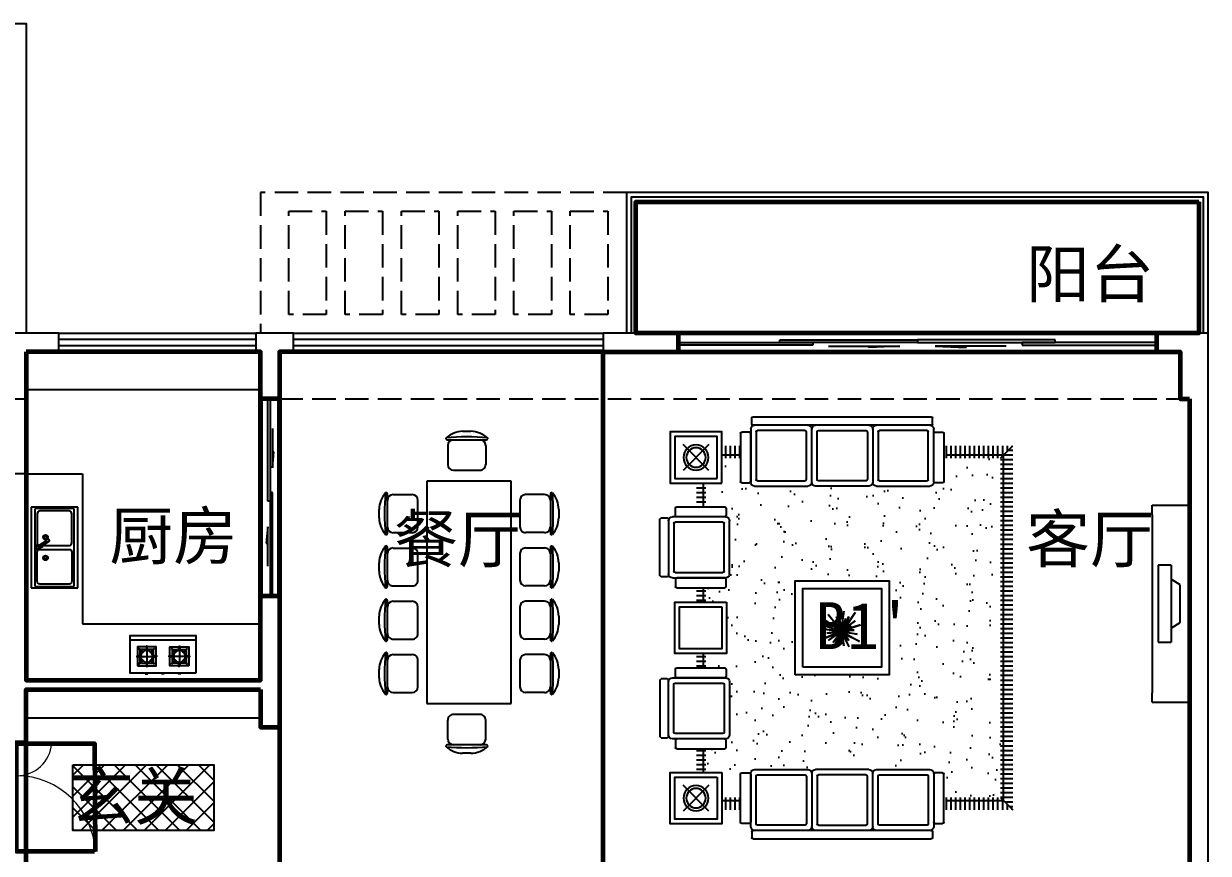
# Model space of a CAD drawing. Extents: x -542146 to -509546, y -936150 to -920950.
# Drawn here: x -522171 to -509546, y -929795 to -920950 of the extents above; entities that cross this region are included whole.
import ezdxf

# ---------------------------------------------------------------- set-up
doc = ezdxf.new("R2010")
doc.units = 0
doc.header["$LTSCALE"] = 1000
doc.header["$MEASUREMENT"] = 0
doc.linetypes.add('DASH', pattern=[0.35, 0.25, -0.1])
doc.layers.get('0').update_dxf_attribs({"linetype": 'CONTINUOUS'})
for name, color, linetype in [('7-SANI', 8, 'CONTINUOUS'), ('FURN', 8, 'CONTINUOUS'), ('STAIR', 3, 'CONTINUOUS'), ('WALL', 2, 'CONTINUOUS'), ('WINDOW', 4, 'CONTINUOUS'), ('房间名称标注', 255, 'CONTINUOUS')]:
    doc.layers.add(name, color=color, linetype=linetype)
for name, color, linetype, lineweight in [('GT_厨房', 4, 'CONTINUOUS', 60), ('GT_客厅', 2, 'CONTINUOUS', 60), ('GT_玄关', 40, 'CONTINUOUS', 60), ('GT_门', 245, 'CONTINUOUS', 60), ('GT_阳台', 6, 'CONTINUOUS', 60), ('GT_餐厅', 3, 'CONTINUOUS', 60)]:
    doc.layers.add(name, color=color, linetype=linetype, lineweight=lineweight)
doc.styles.add('-黑体', font='simhei.ttf', dxfattribs={"width": 0.8})

# ---------------------------------------------------------------- blocks, each defined once
blk = doc.blocks.new('A$C73053555')
at = {"linetype": 'Continuous'}
h = blk.add_hatch(dxfattribs=at)
h.set_pattern_fill('U,_O', color=256, scale=50, angle=90, pattern_type=0)
h.set_pattern_definition([(270, (-536437.546, 29099.103), (-50, 3e-15), [])])
h.paths.add_polyline_path([(2866, 2085), (2866, 2215), (3601, 2215), (3471, 2085)])
h.paths.add_polyline_path([(500, 2085), (500, 2215), (700, 2215), (700, 2085)])
h = blk.add_hatch(dxfattribs=at)
h.set_pattern_fill('U,_O', color=256, scale=50, angle=180, pattern_type=0)
h.set_pattern_definition([(180, (-536437.546, -28549.103), (-6e-15, -50), [])])
h.paths.add_polyline_path([(3471, 2085), (3471, -1535), (3601, -1665), (3601, 2215)])
h = blk.add_hatch(dxfattribs=at)
h.set_pattern_fill('AR-SAND,_O', color=256, scale=200, angle=90)
h.set_pattern_definition([(127.5, (-536437.55, -28549.1), (-385.36475, -12.59867), [0, -304, 0, -340, 0, -325]), (97.5, (-536437.55, -28549.1), (-564.4292, 353.95534), [0, -164, 0, -274, 0, -105]), (57.5, (-536437.55, -28795.1), (-1.13181, 622.82837), [0, -100, 0, -360, 0, -470]), (47.5, (-536437.55, -28795.1), (-175.5351, 601.2253), [0, -50, 0, -236, 0, -270])])
h.paths.add_polyline_path([(678, 1768), (678, 2085), (500, 2085), (500, 1816), (331, 1816), (331, 1566), (531, 1566, -0.414214), (545, 1552), (545, 1472, -0.414214), (531, 1458), (540, 1458, -0.414214), (582, 1416), (582, 850, -0.414214), (540, 808), (531, 808, -0.414214), (545, 794), (545, 714, -0.414214), (531, 700), (331, 700), (331, 550), (550, 550), (550, 0), (331, 0), (331, -150), (531, -150, -0.414214), (545, -164), (545, -244, -0.414214), (531, -258), (540, -258, -0.414214), (582, -300), (582, -866, -0.414214), (540, -908), (531, -908, -0.414214), (545, -922), (545, -1002, -0.414214), (531, -1016), (331, -1016), (331, -1266), (500, -1266), (500, -1535), (678, -1535), (678, -1218), (2885, -1218), (2885, -1535), (3471, -1535), (3471, 2085), (2885, 2085), (2885, 1768)])
h.paths.add_polyline_path([(2283, 775), (2283, -225), (1283, -225), (1283, 775)], flags=16)
h.paths.add_polyline_path([(2203, 695), (2203, -145), (1363, -145), (1363, 695)], flags=0)
h.paths.add_polyline_path([(1966, 422), (1801, 325), (1944, 344), (1777, 310), (1911, 299), (1810, 299), (1977, 244), (1833, 288), (1877, 255), (1777, 310), (1812, 262), (1855, 155), (1777, 310), (1822, 177), (1780, 280), (1799, 99), (1777, 266), (1733, 99), (1777, 310), (1721, 155), (1752, 271), (1632, 132), (1777, 310), (1588, 388), (1733, 333), (1632, 410), (1777, 310), (1799, 466), (1788, 344), (1855, 477), (1777, 310), (1855, 410), (1815, 346)], flags=0)
h = blk.add_hatch(dxfattribs=at)
h.set_pattern_fill('_U,_O', color=256, scale=50, angle=180, pattern_type=0)
h.set_pattern_definition([(180, (-536407.546, -28549.103), (-6e-15, -50), [])])
h.paths.add_polyline_path([(231, -1016), (231, -1266), (331, -1266), (331, -1016)])
h.paths.add_polyline_path([(231, 0), (231, -150), (331, -150), (331, 0)])
h.paths.add_polyline_path([(231, 700), (231, 550), (331, 550), (331, 700)])
h.paths.add_polyline_path([(231, 1816), (231, 1566), (331, 1566), (331, 1816)])
h = blk.add_hatch(dxfattribs=at)
h.set_pattern_fill('U,_O', color=256, scale=50, angle=90, pattern_type=0)
h.set_pattern_definition([(90, (-536437.546, -28549.103), (-50, 3e-15), [])])
h.paths.add_polyline_path([(2866, -1535), (2866, -1665), (3601, -1665), (3471, -1535)])
h.paths.add_polyline_path([(500, -1535), (500, -1665), (700, -1665), (700, -1535)])
for p, q in [((820, 2449), (820, 2511)), ((834, 2525), (2731, 2525)), ((2731, 2435), (834, 2435)), ((2731, 2435), (850, 2435)), ((2745, 2449), (2745, 2511)), ((700, 2347), (700, 1835)), ((794, 2361), (714, 2361)), ((808, 2393), (808, 1826)), ((808, 1835), (808, 2347)), ((865, 2364), (865, 1855)), ((1387, 2378), (879, 2378)), ((1401, 1855), (1401, 2364)), ((1458, 1826), (1458, 2393)), ((1515, 1855), (1515, 2364)), ((1529, 2378), (2037, 2378)), ((2051, 2364), (2051, 1855)), ((2108, 2393), (2108, 1826)), ((2165, 2364), (2165, 1855)), ((2687, 2378), (2179, 2378)), ((2701, 1855), (2701, 2364)), ((2758, 1835), (2758, 2393)), ((2772, 2361), (2852, 2361)), ((2866, 2347), (2866, 1835)), ((362, 1954), (88, 2228)), ((362, 2228), (88, 1954)), ((3471, 2085), (3601, 2215)), ((714, 1821), (794, 1821)), ((850, 1784), (1416, 1784)), ((879, 1841), (1387, 1841)), ((2066, 1784), (1500, 1784)), ((2037, 1841), (1529, 1841)), ((2150, 1784), (2716, 1784)), ((2179, 1841), (2687, 1841)), ((2852, 1821), (2772, 1821)), ((5, 1472), (5, 1552)), ((19, 1566), (531, 1566)), ((545, 1552), (545, 1472)), ((-159, 834), (-159, 1432)), ((-145, 1446), (-83, 1446)), ((-69, 1432), (-69, 834)), ((-69, 1416), (-69, 850)), ((540, 1458), (-27, 1458)), ((511, 1401), (2, 1401)), ((531, 1458), (19, 1458)), ((582, 850), (582, 1416)), ((-12, 1387), (-12, 879)), ((525, 879), (525, 1387)), ((-83, 820), (-145, 820)), ((-27, 808), (540, 808)), ((2, 865), (511, 865)), ((5, 794), (5, 714)), ((531, 808), (19, 808)), ((545, 714), (545, 794)), ((19, 700), (531, 700)), ((1777, 310), (1588, 388)), ((1588, 388), (1733, 333)), ((1777, 310), (1632, 410)), ((1733, 333), (1632, 410)), ((1777, 310), (1688, 433)), ((1688, 433), (1755, 333)), ((1777, 310), (1699, 488)), ((1699, 488), (1755, 344)), ((1777, 310), (1766, 433)), ((1766, 433), (1766, 344)), ((1777, 310), (1855, 477)), ((1777, 310), (1799, 466)), ((1777, 310), (1966, 422)), ((1777, 310), (1855, 410)), ((1788, 344), (1855, 477)), ((1799, 466), (1788, 344)), ((1855, 410), (1801, 325)), ((1966, 422), (1815, 346)), ((1855, 477), (1855, 477)), ((1777, 310), (1588, 288)), ((1588, 288), (1755, 310)), ((1777, 310), (1599, 255)), ((1599, 255), (1755, 299)), ((1777, 310), (1610, 199)), ((1610, 199), (1755, 288)), ((1777, 310), (1621, 333)), ((1621, 333), (1744, 321)), ((1777, 310), (1632, 132)), ((1632, 132), (1752, 271)), ((1777, 310), (1721, 155)), ((1721, 155), (1752, 271)), ((1777, 310), (1733, 99)), ((1777, 266), (1733, 99)), ((1777, 310), (1944, 344)), ((1777, 310), (1877, 255)), ((1777, 310), (1822, 177)), ((1777, 310), (1977, 244)), ((1777, 310), (1911, 299)), ((1777, 310), (1922, 199)), ((1777, 310), (1855, 155)), ((1777, 310), (1799, 99)), ((1777, 310), (1922, 110)), ((1799, 99), (1777, 266)), ((1822, 177), (1780, 280)), ((1922, 199), (1788, 299)), ((1944, 344), (1801, 325)), ((1911, 299), (1810, 299)), ((1922, 110), (1810, 277)), ((1855, 155), (1812, 262)), ((1877, 255), (1833, 288)), ((1977, 244), (1833, 288)), ((5, -244), (5, -164)), ((19, -150), (531, -150)), ((545, -164), (545, -244)), ((-159, -284), (-159, -882)), ((-83, -270), (-145, -270)), ((-69, -882), (-69, -284)), ((-69, -866), (-69, -300)), ((-27, -258), (540, -258)), ((-12, -837), (-12, -329)), ((2, -315), (511, -315)), ((531, -258), (19, -258)), ((525, -329), (525, -837)), ((582, -300), (582, -866)), ((511, -851), (2, -851)), ((-145, -896), (-83, -896)), ((540, -908), (-27, -908)), ((5, -922), (5, -1002)), ((531, -908), (19, -908)), ((545, -1002), (545, -922)), ((19, -1016), (531, -1016)), ((850, -1234), (1416, -1234)), ((2066, -1234), (1500, -1234)), ((2150, -1234), (2716, -1234)), ((700, -1797), (700, -1285)), ((714, -1271), (794, -1271)), ((808, -1843), (808, -1276)), ((808, -1285), (808, -1797)), ((865, -1814), (865, -1305)), ((879, -1291), (1387, -1291)), ((1401, -1305), (1401, -1814)), ((1458, -1276), (1458, -1843)), ((1515, -1305), (1515, -1814)), ((2037, -1291), (1529, -1291)), ((2051, -1814), (2051, -1305)), ((2108, -1843), (2108, -1276)), ((2165, -1814), (2165, -1305)), ((2179, -1291), (2687, -1291)), ((2701, -1305), (2701, -1814)), ((2758, -1285), (2758, -1843)), ((2852, -1271), (2772, -1271)), ((2866, -1797), (2866, -1285)), ((362, -1404), (88, -1678)), ((362, -1678), (88, -1404)), ((3471, -1535), (3601, -1665)), ((794, -1811), (714, -1811)), ((2731, -1885), (834, -1885)), ((2731, -1885), (850, -1885)), ((1387, -1828), (879, -1828)), ((1529, -1828), (2037, -1828)), ((2687, -1828), (2179, -1828)), ((2772, -1811), (2852, -1811)), ((820, -1899), (820, -1961)), ((834, -1975), (2731, -1975)), ((2745, -1899), (2745, -1961))]:
    blk.add_line(p, q)
for points in [[(500, 1816), (500, 2366), (-50, 2366), (-50, 1816)], [(450, 1866), (450, 2316), (0, 2316), (0, 1866)], [(1283, 775), (1283, -225), (2283, -225), (2283, 775)], [(1363, 695), (1363, -145), (2203, -145), (2203, 695)], [(550, 0), (550, 550), (0, 550), (0, 0)], [(500, 50), (500, 500), (50, 500), (50, 50)], [(500, -1266), (500, -1816), (-50, -1816), (-50, -1266)], [(450, -1316), (450, -1766), (0, -1766), (0, -1316)]]:
    blk.add_lwpolyline(points, close=True)
for points in [[(500, 2115), (678, 2115)], [(2885, 2115), (3501, 2115), (3501, -1565), (2885, -1565)], [(301, 1566), (301, 1816)], [(301, 550), (301, 700)], [(301, -150), (301, 0)], [(301, -1266), (301, -1016)], [(678, -1565), (500, -1565)]]:
    blk.add_lwpolyline(points)
for centre, radius in [((225, 2091), 134), ((225, 2091), 104), ((225, -1541), 134), ((225, -1541), 104)]:
    blk.add_circle(centre, radius)
for centre, radius, start, end in [((850, 2393), 42, 90, 180), ((834, 2511), 14, 90, 180), ((834, 2449), 14, 180, 270), ((1416, 2393), 42, 0, 90), ((1500, 2393), 42, 90, 180), ((2066, 2393), 42, 0, 90), ((2150, 2393), 42, 90, 180), ((2716, 2393), 42, 0, 90), ((2731, 2511), 14, 0, 90), ((2731, 2449), 14, 270, 0), ((714, 2347), 14, 90, 180), ((794, 2347), 14, 0, 90), ((879, 2364), 14, 90, 180), ((1387, 2364), 14, 0, 90), ((1529, 2364), 14, 90, 180), ((2037, 2364), 14, 0, 90), ((2179, 2364), 14, 90, 180), ((2687, 2364), 14, 0, 90), ((2772, 2347), 14, 90, 180), ((2852, 2347), 14, 0, 90), ((714, 1835), 14, 180, 270), ((794, 1835), 14, 270, 0), ((850, 1826), 42, 180, 270), ((879, 1855), 14, 180, 270), ((1387, 1855), 14, 270, 0), ((1416, 1826), 42, 270, 0), ((1500, 1826), 42, 180, 270), ((1529, 1855), 14, 180, 270), ((2037, 1855), 14, 270, 0), ((2066, 1826), 42, 270, 0), ((2150, 1826), 42, 180, 270), ((2179, 1855), 14, 180, 270), ((2687, 1855), 14, 270, 0), ((2716, 1826), 42, 270, 0), ((2772, 1835), 14, 180, 270), ((2852, 1835), 14, 270, 0), ((19, 1552), 14, 90, 180), ((531, 1552), 14, 0, 90), ((-145, 1432), 14, 90, 180), ((-83, 1432), 14, 0, 90), ((-27, 1416), 42, 90, 180), ((2, 1387), 14, 90, 180), ((19, 1472), 14, 180, 270), ((511, 1387), 14, 0, 90), ((531, 1472), 14, 270, 0), ((540, 1416), 42, 0, 90), ((-145, 834), 14, 180, 270), ((-83, 834), 14, 270, 0), ((-27, 850), 42, 180, 270), ((2, 879), 14, 180, 270), ((19, 794), 14, 90, 180), ((511, 879), 14, 270, 0), ((531, 794), 14, 0, 90), ((540, 850), 42, 270, 0), ((19, 714), 14, 180, 270), ((531, 714), 14, 270, 0), ((19, -164), 14, 90, 180), ((19, -244), 14, 180, 270), ((531, -164), 14, 0, 90), ((531, -244), 14, 270, 0), ((-145, -284), 14, 90, 180), ((-83, -284), 14, 0, 90), ((-27, -300), 42, 90, 180), ((2, -329), 14, 90, 180), ((511, -329), 14, 0, 90), ((540, -300), 42, 0, 90), ((-145, -882), 14, 180, 270), ((-83, -882), 14, 270, 0), ((-27, -866), 42, 180, 270), ((2, -837), 14, 180, 270), ((511, -837), 14, 270, 0), ((540, -866), 42, 270, 0), ((19, -922), 14, 90, 180), ((19, -1002), 14, 180, 270), ((531, -922), 14, 0, 90), ((531, -1002), 14, 270, 0), ((850, -1276), 42, 90, 180), ((1416, -1276), 42, 0, 90), ((1500, -1276), 42, 90, 180), ((2066, -1276), 42, 0, 90), ((2150, -1276), 42, 90, 180), ((2716, -1276), 42, 0, 90), ((714, -1285), 14, 90, 180), ((794, -1285), 14, 0, 90), ((879, -1305), 14, 90, 180), ((1387, -1305), 14, 0, 90), ((1529, -1305), 14, 90, 180), ((2037, -1305), 14, 0, 90), ((2179, -1305), 14, 90, 180), ((2687, -1305), 14, 0, 90), ((2772, -1285), 14, 90, 180), ((2852, -1285), 14, 0, 90), ((714, -1797), 14, 180, 270), ((794, -1797), 14, 270, 0), ((850, -1843), 42, 180, 270), ((834, -1899), 14, 90, 180), ((879, -1814), 14, 180, 270), ((1387, -1814), 14, 270, 0), ((1416, -1843), 42, 270, 0), ((1500, -1843), 42, 180, 270), ((1529, -1814), 14, 180, 270), ((2037, -1814), 14, 270, 0), ((2066, -1843), 42, 270, 0), ((2150, -1843), 42, 180, 270), ((2179, -1814), 14, 180, 270), ((2687, -1814), 14, 270, 0), ((2716, -1843), 42, 270, 0), ((2731, -1899), 14, 0, 90), ((2772, -1797), 14, 180, 270), ((2852, -1797), 14, 270, 0), ((834, -1961), 14, 180, 270), ((2731, -1961), 14, 270, 0)]:
    blk.add_arc(centre, radius, start, end)
blk = doc.blocks.new('2r34r')
for p, q in [((-518, 532), (-429, 532)), ((-680, 442), (-266, 442)), ((-676, 381), (-676, 178)), ((-271, 381), (-271, 178)), ((0, 0), (-900, 0)), ((-900, 0), (-900, -2368)), ((-615, 118), (-332, 118)), ((0, -2368), (0, 0)), ((-1318, -553), (-1318, -139)), ((-1257, -143), (-1054, -143)), ((-994, -488), (-994, -204)), ((94, -204), (94, -488)), ((357, -143), (154, -143)), ((418, -139), (418, -553)), ((-1408, -390), (-1408, -301)), ((508, -301), (508, -390)), ((-1257, -548), (-1054, -548)), ((357, -548), (154, -548)), ((-1318, -1121), (-1318, -707)), ((-1257, -712), (-1054, -712)), ((357, -712), (154, -712)), ((418, -707), (418, -1121)), ((-1408, -959), (-1408, -869)), ((-994, -1056), (-994, -772)), ((94, -772), (94, -1056)), ((508, -869), (508, -959)), ((-1257, -1117), (-1054, -1117)), ((357, -1117), (154, -1117)), ((-1318, -1689), (-1318, -1275)), ((-1257, -1280), (-1054, -1280)), ((-994, -1624), (-994, -1341)), ((94, -1341), (94, -1624)), ((357, -1280), (154, -1280)), ((418, -1275), (418, -1689)), ((-1408, -1527), (-1408, -1438)), ((508, -1438), (508, -1527)), ((-1257, -1685), (-1054, -1685)), ((357, -1685), (154, -1685)), ((-1318, -2258), (-1318, -1844)), ((-1257, -1848), (-1054, -1848)), ((357, -1848), (154, -1848)), ((418, -1844), (418, -2258)), ((-1408, -2095), (-1408, -2006)), ((-994, -2192), (-994, -1909)), ((94, -1909), (94, -2192)), ((508, -2006), (508, -2095)), ((-1257, -2253), (-1054, -2253)), ((357, -2253), (154, -2253)), ((-900, -2368), (0, -2368)), ((-332, -2486), (-615, -2486)), ((-676, -2749), (-676, -2547)), ((-271, -2749), (-271, -2547)), ((-266, -2810), (-680, -2810)), ((-429, -2900), (-518, -2900))]:
    blk.add_line(p, q)
for centre, major_axis, start_param, end_param in [((-509, 248), (0, 284), 0.029616, 0.709621), ((-437, 248), (-1, 284), -0.713857, -0.033852), ((-689, 456), (6.36, 6.36), 1.49621, 2.75186), ((-680, 460), (12.7, 12.7), 2.75186, 3.926991), ((-473, -1968), (1, 2441), -0.090323, 0.091111), ((-615, 381), (-0.1, 60.7), -0.001292, 1.569504), ((-332, 381), (0.1, 60.7), -1.569504, 0.001292), ((-266, 460), (-12.7, 12.7), 2.356194, 3.531325), ((-258, 456), (-6.36, 6.36), 3.531325, 4.786975), ((-615, 178), (0, 60.7), 1.570779, 3.141575), ((-332, 178), (-0.2, 60.7), 3.137682, 4.708479), ((-1124, -310), (0, 284), 0.860861, 1.540866), ((1092, -346), (0, 2441), 1.480164, 1.661598), ((-1332, -131), (-6.36, 6.36), -1.181064, 0.074586), ((-1336, -139), (-12.7, 12.7), 3.926991, 5.102121), ((436, -139), (-12.7, 12.7), -0.389732, 0.785398), ((432, -131), (6.36, 6.36), 6.208599, 7.464249), ((224, -310), (0, 284), -1.540767, -0.860762), ((-1992, -346), (0, 2441), 4.621635, 4.803068), ((-1257, -204), (-0.1, 60.7), -0.001292, 1.569504), ((-1054, -204), (0, 60.8), 4.712372, 6.283168), ((154, -204), (-0.1, 60.7), -0.001292, 1.569505), ((357, -204), (0, 60.7), 4.712371, 6.283168), ((-1124, -382), (0, 284), 1.601512, 2.281516), ((-1257, -488), (0, 60.7), 1.570779, 3.141575), ((-1054, -488), (-0.1, 60.7), 3.140301, 4.711097), ((154, -488), (0, 60.7), 1.570779, 3.141575), ((357, -488), (-0.1, 60.7), 3.140301, 4.711097), ((224, -382), (0, 284), 4.002463, 4.682467), ((-1332, -561), (6.36, 6.36), 3.067007, 4.322657), ((-1336, -553), (-12.7, 12.7), 2.75186, 3.926991), ((436, -553), (-12.7, 12.7), 0.785398, 1.960529), ((432, -561), (-6.36, 6.36), 1.960529, 3.216179), ((-1124, -878), (0, 284), 0.86087, 1.540875), ((1092, -914), (0, 2441), 1.480164, 1.661598), ((-1332, -699), (-6.36, 6.36), -1.181064, 0.074586), ((-1336, -707), (-12.7, 12.7), 3.926991, 5.102121), ((-1257, -772), (-0.1, 60.7), -0.001292, 1.569504), ((-1054, -772), (0, 60.8), 4.712372, 6.283168), ((154, -772), (-0.1, 60.7), -0.001292, 1.569505), ((357, -772), (0, 60.7), 4.712371, 6.283168), ((436, -707), (12.7, 12.7), 1.181064, 2.356194), ((432, -699), (6.36, 6.36), 6.208599, 7.464249), ((-1992, -914), (0, 2441), 4.621729, 4.803163), ((224, -878), (0, 284), -1.541205, -0.861201), ((-1124, -950), (0, 284), 1.601845, 2.28185), ((224, -950), (0, 284), 4.002015, 4.68202), ((-1332, -1129), (-6.36, 6.36), 1.49621, 2.75186), ((-1336, -1121), (12.7, 12.7), 4.322657, 5.497787), ((-1257, -1056), (0.2, 60.7), 1.573397, 3.144194), ((-1054, -1056), (-0.2, 60.7), 3.137682, 4.708479), ((154, -1056), (0, 60.8), 1.570779, 3.141575), ((357, -1056), (-0.1, 60.7), 3.140301, 4.711097), ((436, -1121), (12.7, 12.7), 2.356194, 3.531325), ((432, -1129), (6.36, 6.36), 3.531325, 4.786975), ((-1124, -1446), (0, 284), 0.86087, 1.540875), ((1092, -1482), (0, 2441), 1.480164, 1.661598), ((-1332, -1267), (-6.36, 6.36), -1.181064, 0.074586), ((-1336, -1275), (-12.7, 12.7), 3.926991, 5.102121), ((436, -1275), (12.7, 12.7), 1.181064, 2.356194), ((432, -1267), (6.36, 6.36), 6.208599, 7.464249), ((-1992, -1482), (0, 2441), 4.621729, 4.803163), ((224, -1446), (0, 284), -1.541205, -0.861201), ((-1257, -1341), (-0.1, 60.7), -0.001292, 1.569504), ((-1054, -1341), (0, 60.8), 4.712372, 6.283168), ((154, -1341), (-0.1, 60.7), -0.001292, 1.569505), ((357, -1341), (0, 60.7), 4.712371, 6.283168), ((-1124, -1518), (0, 284), 1.601845, 2.28185), ((-1257, -1624), (0.2, 60.7), 1.573397, 3.144194), ((-1054, -1624), (-0.2, 60.7), 3.137682, 4.708479), ((154, -1624), (0, 60.8), 1.570779, 3.141575), ((357, -1624), (-0.1, 60.7), 3.140301, 4.711097), ((224, -1518), (0, 284), 4.002015, 4.68202), ((-1332, -1698), (-6.36, 6.36), 1.49621, 2.75186), ((-1336, -1689), (12.7, 12.7), 4.322657, 5.497787), ((436, -1689), (12.7, 12.7), 2.356194, 3.531325), ((432, -1698), (6.36, 6.36), 3.531325, 4.786975), ((-1124, -2015), (0, 284), 0.86087, 1.540875), ((1092, -2051), (0, 2441), 1.480043, 1.661477), ((-1332, -1835), (6.36, 6.36), 0.389732, 1.645382), ((-1336, -1844), (-12.7, 12.7), 3.926991, 5.102121), ((-1257, -1909), (-0.2, 60.7), -0.002601, 1.568195), ((-1054, -1909), (0, 60.7), 4.712371, 6.283168), ((154, -1909), (-0.2, 60.7), -0.002601, 1.568195), ((357, -1909), (0, 60.7), 4.712371, 6.283168), ((436, -1844), (12.7, 12.7), 1.181064, 2.356194), ((432, -1835), (-6.36, 6.36), 4.637803, 5.893453), ((224, -2015), (0, 284), -1.539115, -0.85911), ((-1992, -2051), (0, 2441), 4.621635, 4.803068), ((-1124, -2086), (0, 284), 1.602468, 2.282473), ((224, -2086), (0, 284), 4.002454, 4.682459), ((-1332, -2266), (-6.36, 6.36), 1.49621, 2.75186), ((-1336, -2258), (12.7, 12.7), 4.322657, 5.497787), ((-1257, -2192), (0, 60.7), 1.570779, 3.141575), ((-1054, -2192), (-0.2, 60.7), 3.138992, 4.709788), ((154, -2192), (0, 60.8), 1.570779, 3.141575), ((357, -2192), (-0.2, 60.7), 3.138991, 4.709788), ((436, -2258), (12.7, 12.7), 2.356194, 3.531325), ((432, -2266), (-6.36, 6.36), 1.960529, 3.216179), ((-615, -2547), (0.2, 60.7), 0.002636, 1.573433), ((-332, -2547), (0, 60.7), 4.712371, 6.283168), ((-615, -2749), (0, 60.8), 1.570779, 3.141575), ((-332, -2749), (0.2, 60.7), 3.144229, 4.715025), ((-689, -2824), (-6.36, 6.36), 0.389732, 1.645382), ((-680, -2828), (-12.7, 12.7), -0.785398, 0.389732), ((-473, -400), (1, 2441), 3.051265, 3.232699), ((-509, -2616), (-1, 284), 2.428176, 3.108181), ((-437, -2616), (0, 284), 3.171643, 3.851648), ((-266, -2828), (-12.7, 12.7), 4.322657, 5.497787), ((-258, -2824), (6.36, 6.36), 4.637803, 5.893453)]:
    blk.add_ellipse(centre, major_axis=major_axis, ratio=1, start_param=start_param, end_param=end_param)
at = {"width": 0.8, "flags": 9}
for tag, p in [('XSIZE', (-471, -921)), ('YSIZE', (-471, -921)), ('XSIZE', (-471, -1489)), ('YSIZE', (-471, -1489))]:
    blk.add_attdef(tag, p, '', height=0.45, rotation=270, dxfattribs=at)
blk = doc.blocks.new('A$C6C0740DD')
at = {"layer": 'FURN'}
for p, q in [((100, 2300), (500, 2300)), ((100, 2300), (100, 2200)), ((500, 2300), (500, 200)), ((100, 300), (100, 2200)), ((164, 1660), (304, 1660)), ((164, 840), (164, 1660)), ((304, 840), (304, 1660)), ((304, 1510), (400, 1450)), ((400, 1450), (400, 1050)), ((400, 1050), (304, 990)), ((304, 840), (164, 840)), ((100, 300), (100, 200)), ((100, 200), (500, 200))]:
    blk.add_line(p, q, dxfattribs=at)
blk = doc.blocks.new('A$C39C96226')
at = {"layer": 'FURN'}
blk.add_blockref('A$C6C0740DD', (0, 0), dxfattribs=at)
blk = doc.blocks.new('A$C0AD63448')
at = {"layer": 'FURN'}
blk.add_blockref('A$C39C96226', (0, 0), dxfattribs=at)
blk = doc.blocks.new('A$C4E0A414D')
at = {"layer": 'FURN', "xscale": -1}
blk.add_blockref('A$C0AD63448', (500, 0), dxfattribs=at)
blk = doc.blocks.new('SINK-03')
for p, q in [((860, 500), (0, 500)), ((0, 500), (0, 0)), ((15, 450), (15, 50)), ((835, 460), (25, 460)), ((424, 418), (442, 373)), ((443, 425), (458, 378)), ((444, 428), (508, 329)), ((845, 50), (845, 450)), ((860, 500), (860, 500)), ((860, 0), (860, 500)), ((454, 372), (449, 370)), ((456, 373), (492, 318)), ((0, 0), (860, 0)), ((25, 40), (835, 40))]:
    blk.add_line(p, q)
for points in [[(70, 435), (380, 435, -0.414214), (410, 405), (410, 95, -0.414214), (380, 65), (70, 65, -0.414214), (40, 95), (40, 405, -0.414215), (70, 435)], [(450, 370), (450, 95, 0.414214), (480, 65), (790, 65, 0.414214), (820, 95), (820, 405, 0.414215), (790, 435)], [(480, 435, 0.306891), (452, 416)], [(790, 435), (480, 435, 0.34753)]]:
    blk.add_lwpolyline(points, format="xyb")
for centre, radius in [((430, 432), 15), ((320, 345), 25), ((320, 345), 15), ((540, 345), 25), ((540, 345), 15)]:
    blk.add_circle(centre, radius)
for centre, radius, start, end in [((25, 450), 10, 90, 180), ((430, 432), 25, 326.3904, 267.0349), ((835, 450), 10, 0, 90), ((447, 374), 5, 201.7414, 289.3955), ((453, 376), 5, 289.3955, 17.0495), ((504, 317), 13, 173.097, 72.5273), ((25, 50), 10, 180, 270), ((835, 50), 10, 270, 0)]:
    blk.add_arc(centre, radius, start, end)
blk = doc.blocks.new('6')
at = {"layer": '7-SANI'}
for p, q in [((316942, -3370), (316942, -4070)), ((316768, -3473), (316768, -3619)), ((316841, -3546), (316696, -3546)), ((316841, -3894), (316696, -3894)), ((316768, -3967), (316768, -3822))]:
    blk.add_line(p, q, dxfattribs=at)
for points in [[(316589, -3370), (316589, -4070), (316989, -4070), (316989, -3370)], [(316582, -3531), (316582, -3555), (316589, -3555), (316589, -3531)], [(316668, -3446), (316668, -3646), (316868, -3646), (316868, -3446)], [(316690, -3462), (316684, -3467), (316724, -3507), (316730, -3502)], [(316696, -3473), (316696, -3619), (316841, -3619), (316841, -3473)], [(316772, -3439), (316764, -3439), (316764, -3488), (316772, -3488)], [(316853, -3467), (316847, -3462), (316807, -3502), (316813, -3507)], [(316661, -3542), (316661, -3550), (316710, -3550), (316710, -3542)], [(316684, -3625), (316690, -3630), (316730, -3590), (316724, -3585)], [(316764, -3653), (316772, -3653), (316772, -3605), (316764, -3605)], [(316847, -3630), (316853, -3625), (316813, -3585), (316807, -3590)], [(316875, -3550), (316875, -3542), (316827, -3542), (316827, -3550)], [(316582, -3708), (316582, -3732), (316589, -3732), (316589, -3708)], [(316764, -3787), (316772, -3787), (316772, -3836), (316764, -3836)], [(316582, -3910), (316582, -3885), (316589, -3885), (316589, -3910)], [(316661, -3898), (316661, -3890), (316710, -3890), (316710, -3898)], [(316668, -3994), (316668, -3794), (316868, -3794), (316868, -3994)], [(316684, -3816), (316690, -3810), (316730, -3850), (316724, -3856)], [(316696, -3967), (316696, -3822), (316841, -3822), (316841, -3967)], [(316847, -3810), (316853, -3816), (316813, -3856), (316807, -3850)], [(316875, -3890), (316875, -3898), (316827, -3898), (316827, -3890)], [(316690, -3979), (316684, -3973), (316724, -3933), (316730, -3939)], [(316772, -4001), (316764, -4001), (316764, -3953), (316772, -3953)], [(316853, -3973), (316847, -3979), (316807, -3939), (316813, -3933)]]:
    blk.add_lwpolyline(points, close=True, dxfattribs=at)
for centre in [(316768, -3546), (316768, -3894)]:
    blk.add_circle(centre, 63.7, dxfattribs=at)
blk = doc.blocks.new('$DorLib2D$00000025')
at = {"const_width": 0.02}
for points in [[(0.481, -0.001), (0.481, 0.691)], [(-0.481, 0.001), (-0.481, 0.308)]]:
    blk.add_lwpolyline(points, dxfattribs=at)
at = {"lineweight": 13}
for centre, radius, start, end in [((0.505, -0.002), 0.699, 91.9397, 179.7238), ((-0.501, 0.003), 0.307, 359.7899, 85.7508)]:
    blk.add_arc(centre, radius, start, end, dxfattribs=at)
blk = doc.blocks.new('$DorLib2D$00000131')
at = {"color": 0, "linetype": 'Continuous'}
for p, q in [((0.15, 0.125), (0.2319, 0.1973)), ((0.2319, 0.1973), (0.2319, 0.125)), ((-0.5, 0.125), (-0.5, 0)), ((0.0192, 0.125), (-0.5, 0.125)), ((0.0192, 0), (0.0192, 0.125)), ((0.35, 0.125), (0.15, 0.125)), ((-0.5, 0), (0.0192, 0)), ((-0.024, 0), (0.5, 0)), ((-0.024, -0.125), (-0.024, 0)), ((0.5, 0), (0.5, -0.125)), ((-0.35, -0.125), (-0.15, -0.125)), ((-0.2319, -0.1973), (-0.2319, -0.125)), ((-0.15, -0.125), (-0.2319, -0.1973)), ((0.5, -0.125), (-0.024, -0.125))]:
    blk.add_line(p, q, dxfattribs=at)
blk = doc.blocks.new('$WINLIB2D$00000001')
for p, q in [((-0.5, 0.5), (0.5, 0.5)), ((-0.5, 0.5), (-0.5, -0.5)), ((0.5, -0.5), (0.5, 0.5)), ((0.5, 0.1667), (-0.5, 0.1667)), ((0.5, -0.1667), (-0.5, -0.1667)), ((-0.5, -0.5), (0.5, -0.5))]:
    blk.add_line(p, q)
blk = doc.blocks.new('$DorLib2D$00000138')
at = {"color": 0, "linetype": 'Continuous'}
for p, q in [((-0.2875, 0), (-0.2875, 0.1538)), ((-0.2875, 0.1538), (0, 0.1538)), ((0, 0.1538), (0, 0)), ((0.2875, 0.1538), (0, 0.1538)), ((0.2875, 0), (0.2875, 0.1538)), ((-0.5, -0.1399), (-0.5, 0)), ((-0.5, 0), (-0.2187, 0)), ((0, 0), (-0.2875, 0)), ((-0.2187, 0), (-0.2187, -0.1399)), ((0, 0), (0.2875, 0)), ((0.2187, 0), (0.2187, -0.1399)), ((0.5, 0), (0.2187, 0)), ((0.5, 0), (0.5, -0.1946)), ((0.5, -0.1399), (0.5, 0)), ((-0.2187, -0.1399), (-0.5, -0.1399)), ((0.2187, -0.1399), (0.5, -0.1399)), ((-0.1857, -0.186), (-0.037, -0.186)), ((-0.037, -0.186), (-0.1019, -0.2583)), ((-0.1019, -0.2583), (-0.1019, -0.186)), ((0.1857, -0.186), (0.037, -0.186)), ((0.037, -0.186), (0.1019, -0.2583)), ((0.1019, -0.2583), (0.1019, -0.186))]:
    blk.add_line(p, q, dxfattribs=at)

msp = doc.modelspace()

# ---------------------------------------------------------------- hatches: boundary and pattern name
at = {"layer": 'FURN'}
h = msp.add_hatch(dxfattribs=at)
h.set_pattern_fill('ANSI37', color=256, scale=100, style=0)
h.set_pattern_definition([(45, (-622623.64, -599111.23), (-112.2532, 112.2532), []), (135, (-622623.64, -599111.23), (-112.2532, -112.2532), [])])
h.paths.add_polyline_path([(-521646, -928850), (-520146, -928850), (-520146, -929550), (-521646, -929550)])

# ---------------------------------------------------------------- linework, layer by layer
for p, q in [((-522146, -924850), (-519646, -924850)), ((-522146, -925750), (-521546, -925750)), ((-521546, -925750), (-521546, -927350)), ((-521546, -927350), (-519646, -927350)), ((-522146, -928350), (-519646, -928350))]:
    msp.add_line(p, q, dxfattribs=at)
msp.add_lwpolyline([(-521646, -928850), (-520146, -928850), (-520146, -929550), (-521646, -929550)], close=True, dxfattribs=at)
at = {"layer": 'GT_厨房'}
msp.add_lwpolyline([(-522146, -924450), (-522146, -927950), (-519646, -927950), (-519646, -924450), (-522146, -924450)], dxfattribs=at)
at = {"layer": 'GT_客厅'}
msp.add_lwpolyline([(-509746, -924950), (-509746, -929950), (-515996, -929950), (-515996, -924450), (-509846, -924450), (-509846, -924950), (-509746, -924950)], dxfattribs=at)
at = {"layer": 'GT_玄关'}
msp.add_lwpolyline([(-519646, -928050), (-519646, -928450), (-519446, -928450), (-519446, -929950), (-519646, -929950), (-519646, -930050), (-522146, -930050), (-522146, -928050), (-519646, -928050)], dxfattribs=at)
at = {"layer": 'GT_门'}
for points in [[(-510096, -924250), (-515196, -924250), (-515196, -924450), (-510096, -924450), (-510096, -924250)], [(-519446, -924950), (-519646, -924950), (-519646, -927050), (-519446, -927050), (-519446, -924950)], [(-521417, -929777), (-522248, -929777), (-522248, -928623), (-521417, -928623), (-521410, -929777)]]:
    msp.add_lwpolyline(points, dxfattribs=at)
at = {"layer": 'GT_阳台'}
msp.add_lwpolyline([(-509646, -922850), (-509646, -924250), (-515646, -924250), (-515646, -922850), (-509646, -922850)], dxfattribs=at)
at = {"layer": 'GT_餐厅'}
msp.add_lwpolyline([(-515996, -924450), (-519446, -924450), (-519446, -929950), (-515996, -929950), (-515996, -924450)], dxfattribs=at)
at = {"layer": 'STAIR', "linetype": 'DASH'}
msp.add_line((-519446, -924950), (-509746, -924950), dxfattribs=at)
at = {"layer": 'STAIR'}
for points in [[(-524446, -920950), (-522146, -920950), (-522146, -924250)], [(-509546, -924250), (-509546, -922750), (-515746, -922750), (-515746, -924250)], [(-509596, -924250), (-509596, -922800), (-515696, -922800), (-515696, -924250)], [(-509646, -924250), (-509646, -922850), (-515646, -922850), (-515646, -924250)]]:
    msp.add_lwpolyline(points, dxfattribs=at)
at = {"layer": 'STAIR', "linetype": 'DASH'}
msp.add_lwpolyline([(-515746, -922750), (-519646, -922750), (-519646, -924250)], dxfattribs=at)
for points in [[(-519346, -922950), (-518946, -922950), (-518946, -924050), (-519346, -924050)], [(-518746, -922950), (-518346, -922950), (-518346, -924050), (-518746, -924050)], [(-518146, -922950), (-517746, -922950), (-517746, -924050), (-518146, -924050)], [(-517546, -922950), (-517146, -922950), (-517146, -924050), (-517546, -924050)], [(-516946, -922950), (-516546, -922950), (-516546, -924050), (-516946, -924050)], [(-516346, -922950), (-515946, -922950), (-515946, -924050), (-516346, -924050)]]:
    msp.add_lwpolyline(points, close=True, dxfattribs=at)
at = {"layer": 'WALL'}
for p, q in [((-521796, -924250), (-522346, -924250)), ((-521796, -924450), (-521796, -924250)), ((-519546, -924250), (-519696, -924250)), ((-519696, -924250), (-519696, -924450)), ((-519296, -924250), (-519546, -924250)), ((-519296, -924450), (-519296, -924250)), ((-515196, -924250), (-515996, -924250)), ((-515996, -924250), (-515996, -924450)), ((-515196, -924450), (-515196, -924250)), ((-509546, -924250), (-510096, -924250)), ((-510096, -924250), (-510096, -924450)), ((-509546, -924950), (-509546, -924250)), ((-522146, -924950), (-522146, -924450)), ((-522146, -924450), (-521796, -924450)), ((-519696, -924450), (-519646, -924450)), ((-519646, -924450), (-519646, -924950)), ((-519446, -924450), (-519296, -924450)), ((-519446, -924950), (-519446, -924450)), ((-515996, -924450), (-515196, -924450)), ((-510096, -924450), (-509846, -924450)), ((-509846, -924950), (-509846, -924450)), ((-522346, -924950), (-522146, -924950)), ((-519646, -924950), (-519446, -924950)), ((-509746, -929950), (-509746, -924950)), ((-509546, -930050), (-509546, -924950)), ((-522146, -925750), (-522346, -925750)), ((-522146, -925850), (-522146, -925750)), ((-522146, -925850), (-522146, -927950)), ((-519446, -927050), (-519646, -927050)), ((-519646, -927050), (-519646, -927950)), ((-519446, -928050), (-519446, -927050)), ((-519646, -927950), (-522146, -927950)), ((-519646, -928050), (-522146, -928050)), ((-522146, -928600), (-522146, -928050)), ((-519646, -928050), (-519646, -928450)), ((-519446, -928450), (-519446, -928050)), ((-519646, -928450), (-519446, -928450)), ((-522346, -928600), (-522146, -928600))]:
    msp.add_line(p, q, dxfattribs=at)
at = {"layer": 'WINDOW', "linetype": 'DASH'}
msp.add_line((-519446, -928450), (-519646, -928450), dxfattribs=at)

# ---------------------------------------------------------------- block references
at = {"layer": 'FURN', "xscale": -1}
for name, p, rotation in [('A$C73053555', (-515231, -927116), 180), ('6', (-516966, -1244463), 270)]:
    msp.add_blockref(name, p, dxfattribs=dict(at, rotation=rotation))
at = {"layer": 'FURN'}
msp.add_blockref('2r34r', (-516976, -925828, 0), dxfattribs=at)
for name, p, rotation in [('SINK-03', (-521593, -926965), 90), ('A$C4E0A414D', (-509746, -925883), 180)]:
    msp.add_blockref(name, p, dxfattribs=dict(at, rotation=rotation))
at = {"layer": 'WINDOW'}
for name, p, xscale, yscale, zscale, rotation in [('$WINLIB2D$00000001', (-520746, -924350), -2100, 200, -2100, 180), ('$WINLIB2D$00000001', (-517646, -924350), -3300, 200, -3300, 180), ('$DorLib2D$00000138', (-512646, -924350), -5100, -200, -5100, 180.0000000000012), ('$DorLib2D$00000131', (-519546, -926000), 2100, -200, 2100, 269.9999999999984), ('$DorLib2D$00000025', (-522246, -929200), 1200, 1200, 1200, 270)]:
    msp.add_blockref(name, p, dxfattribs=dict(at, xscale=xscale, yscale=yscale, zscale=zscale, rotation=rotation))

# ---------------------------------------------------------------- texts
at = {"layer": '房间名称标注', "style": '-黑体'}
for s, p in [('阳台', (-511489, -923868)), ('厨房', (-521258, -926660)), ('餐厅', (-518225, -926693)), ('客厅', (-511489, -926693)), ("B1'", (-513736, -927618)), ('玄关', (-521679, -929437))]:
    msp.add_text(s, height=500, dxfattribs=at).set_placement(p)

doc.saveas('drawing.dxf')
